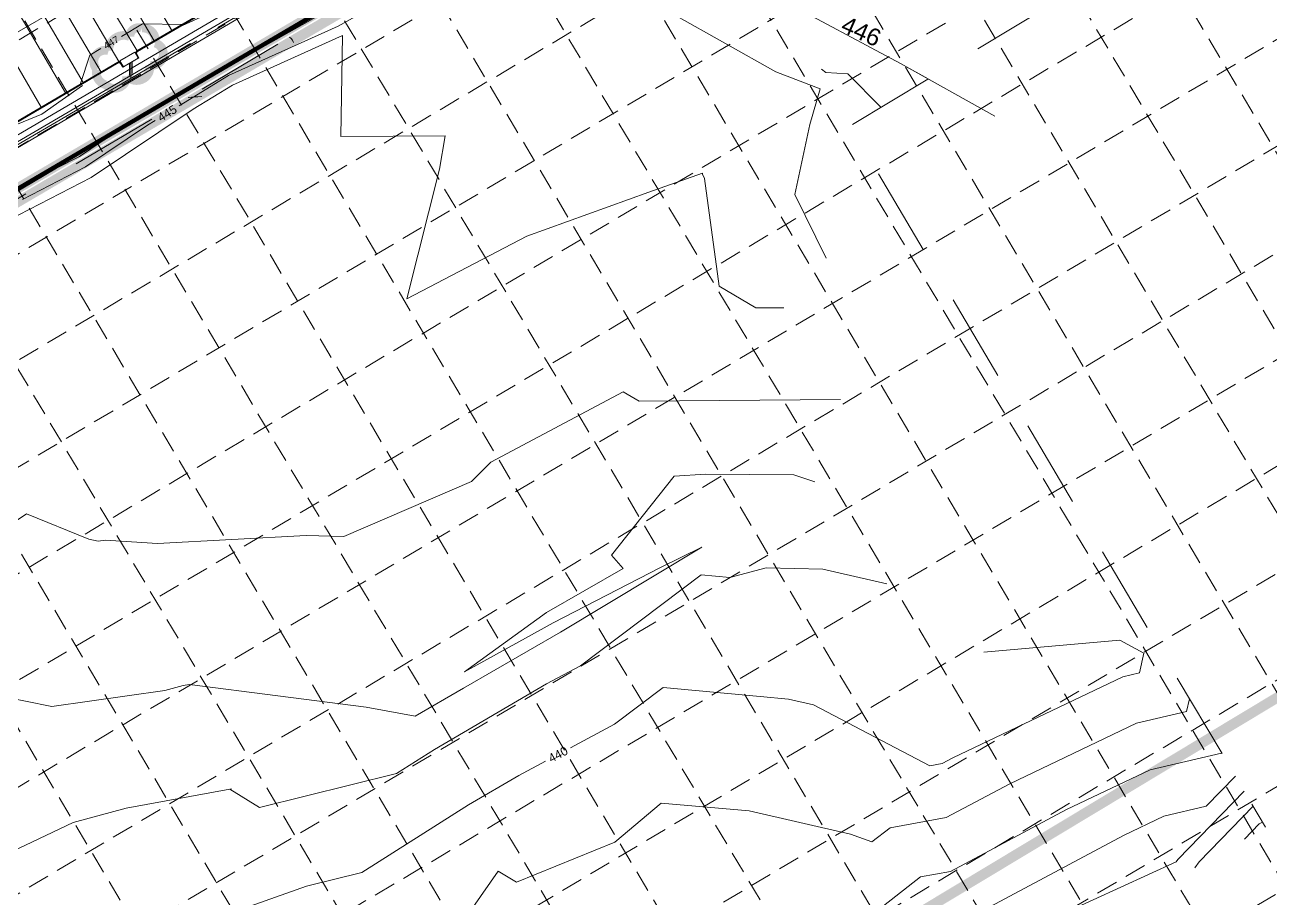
# Model space of a CAD drawing. Header units: inches. Extents: x 2527773 to 2531821, y 6906669 to 6910268.
# Drawn here: x 2530207 to 2530935, y 6908209 to 6908719 of the extents above; entities that cross this region are included whole.
import ezdxf
from ezdxf.enums import TextEntityAlignment as Align

# ---------------------------------------------------------------- set-up
doc = ezdxf.new("R2010")
doc.units = ezdxf.units.IN
doc.header["$MEASUREMENT"] = 0
for name, pattern in [('DASHED', [0.2286, 0.1524, -0.0762]), ('DGN Style 2', [85.538802, 51.323281, -34.215521]), ('DGN Style 4', [136.947622, 68.431042, -34.215521, 0.085539, -34.215521]), ('HIDDEN', [0.009525, 0.00635, -0.003175])]:
    doc.linetypes.add(name, pattern=pattern)
for name, color, linetype, lineweight in [('CE-GRADE-25128 - CE-GRAD-CONT-MINR-LABL-STD1', 40, 'Continuous', 30), ('CE-GRADE-25128 - CE-GRAD-CONT-MINR-LINE', 40, 'Continuous', 53), ('CE-PUTIL-25128 - CE-UTIL-STRM-INLT', 251, 'Continuous', 13), ('CE-PUTIL-25128 - CE-UTIL-STRM-RCP-CL3-48IN', 251, 'DGN Style 4', 13), ('CE-PUTIL-25128 - CE-UTIL-STRM-WALL', 251, 'Continuous', 13), ('CE-SITE-25128 - a-paving', 251, 'Continuous', 0), ('CE-SITE-25128 - a-stripes', 251, 'Continuous', 0), ('EC-SILTFENCE', 6, 'Continuous', 106), ('Level 13', 7, 'Continuous', 0), ('SV-topo-25128(old) - SV-TOPO-CONT-MAJR-LINE', 253, 'DGN Style 2', 0), ('SV-topo-25128(old) - SV-TOPO-CONT-MINR-LINE', 253, 'DGN Style 2', 0), ('SV-topo-25128(old) - SV-TOPO-CONT-MINR-TXT1', 253, 'DGN Style 2', 0)]:
    doc.layers.add(name, color=color, linetype=linetype, lineweight=lineweight)
for name, color, linetype in [('GRID', 254, 'HIDDEN'), ('LEGEND', 7, 'Continuous'), ('LIMITS OF DISTURBANCE', 1, 'HIDDEN'), ('SILT FENCE', 200, 'Continuous')]:
    doc.layers.add(name, color=color, linetype=linetype)
doc.layers.add('SF-SHTS-CLIP-BDRY', color=253, linetype='DGN Style 2', lineweight=13, plot=False)
doc.styles.get("Standard").update_dxf_attribs({"font": 'ARIAL.TTF'})

msp = doc.modelspace()

# ---------------------------------------------------------------- linework, layer by layer
at = {"color": 35, "lineweight": 0}
for p, q in [((2530412.11, 6908743.25), (2530337.19, 6908700.92)), ((2530631.97, 6908742.89), (2530718.8, 6908696.39)), ((2530417.57, 6908733.71), (2530390.33, 6908718.31)), ((2530645.91, 6908691.55), (2530586.47, 6908725.1)), ((2530390.33, 6908718.31), (2530326.31, 6908689.41)), ((2530328.72, 6908683.9), (2530392.94, 6908712.89)), ((2530392.94, 6908712.89), (2530391.99, 6908653.85)), ((2530337.19, 6908700.92), (2530323.9, 6908694.91)), ((2530323.9, 6908694.91), (2530252.57, 6908651.07)), ((2530671.78, 6908681.62), (2530645.91, 6908691.55)), ((2530718.8, 6908696.39), (2530773.79, 6908665.74)), ((2530326.31, 6908689.41), (2530297.61, 6908671.77)), ((2530305.65, 6908669.72), (2530328.72, 6908683.9)), ((2530665.79, 6908660.81), (2530671.78, 6908681.62)), ((2530246.24, 6908629.94), (2530305.65, 6908669.72)), ((2530283.55, 6908663.13), (2530279.11, 6908660.4)), ((2530656.94, 6908619.98), (2530665.79, 6908660.81)), ((2530279.11, 6908660.4), (2530242.79, 6908636.08)), ((2530391.99, 6908653.85), (2530452.94, 6908654.19)), ((2530452.94, 6908654.19), (2530449.53, 6908634.86)), ((2530252.57, 6908651.07), (2530239.35, 6908642.22)), ((2530239.35, 6908642.22), (2530226.03, 6908635.34)), ((2530226.03, 6908635.34), (2530152.77, 6908592.28)), ((2530242.79, 6908636.08), (2530206.19, 6908617.17)), ((2530449.53, 6908634.86), (2530430.53, 6908559.08)), ((2530571.74, 6908621.3), (2530603.18, 6908632.47)), ((2530603.18, 6908632.47), (2530603.07, 6908631.94)), ((2530603.07, 6908631.94), (2530604.36, 6908629.35)), ((2530186.35, 6908599), (2530246.24, 6908629.94)), ((2530604.36, 6908629.35), (2530612.78, 6908566.44)), ((2530500.48, 6908595.63), (2530571.74, 6908621.3)), ((2530675.39, 6908582.89), (2530656.94, 6908619.98)), ((2530430.53, 6908559.08), (2530500.48, 6908595.63)), ((2530612.78, 6908566.44), (2530634.25, 6908553.8)), ((2530634.25, 6908553.8), (2530650.68, 6908553.93)), ((2530479.47, 6908463.8), (2530556.78, 6908504.81)), ((2530556.78, 6908504.81), (2530566.07, 6908499.34)), ((2530566.07, 6908499.34), (2530683.75, 6908500.24)), ((2530468.21, 6908452.48), (2530479.47, 6908463.8)), ((2530393.79, 6908420.42), (2530468.21, 6908452.48)), ((2530586.53, 6908455.64), (2530549.95, 6908409.53)), ((2530605, 6908456.77), (2530586.53, 6908455.64)), ((2530656.52, 6908456.27), (2530605, 6908456.77)), ((2530668.77, 6908452.27), (2530656.52, 6908456.27)), ((2530091.11, 6908355.06), (2530208.36, 6908433.58)), ((2530208.36, 6908433.58), (2530244.75, 6908418.74)), ((2530284.85, 6908416.24), (2530371.72, 6908421)), ((2530371.72, 6908421), (2530393.79, 6908420.42)), ((2530244.75, 6908418.74), (2530250.34, 6908417.6)), ((2530250.34, 6908417.6), (2530254.52, 6908418.19)), ((2530254.52, 6908418.19), (2530284.85, 6908416.24)), ((2530602.79, 6908414.08), (2530520.14, 6908364.54)), ((2530578.53, 6908402.19), (2530602.79, 6908414.08)), ((2530549.95, 6908409.53), (2530556.71, 6908401.7)), ((2530556.71, 6908401.7), (2530512.11, 6908375.95)), ((2530516.01, 6908369.92), (2530578.53, 6908402.19)), ((2530619.11, 6908396.45), (2530640.3, 6908402.03)), ((2530640.3, 6908402.03), (2530673.34, 6908401.3)), ((2530673.34, 6908401.3), (2530710.75, 6908392.71)), ((2530531.83, 6908344.89), (2530602.31, 6908398.02)), ((2530602.31, 6908398.02), (2530619.11, 6908396.45)), ((2530512.11, 6908375.95), (2530464.14, 6908341.27)), ((2530501.52, 6908362.01), (2530516.01, 6908369.92)), ((2530520.14, 6908364.54), (2530463.61, 6908331.7)), ((2530464.14, 6908341.27), (2530501.52, 6908362.01)), ((2530767.42, 6908352.77), (2530846.72, 6908359.77)), ((2530846.72, 6908359.77), (2530860.83, 6908352.14)), ((2530860.83, 6908352.14), (2530858.17, 6908340.74)), ((2530512.12, 6908334.38), (2530531.83, 6908344.89)), ((2530303.51, 6908333.97), (2530299.81, 6908333.3)), ((2530406.68, 6908320.69), (2530303.51, 6908333.97)), ((2530446.59, 6908296.07), (2530512.12, 6908334.38)), ((2530848.49, 6908338.48), (2530749.21, 6908291.11)), ((2530858.17, 6908340.74), (2530848.49, 6908338.48)), ((2530223.3, 6908321.1), (2530192.31, 6908327.39)), ((2530289.17, 6908330.39), (2530223.3, 6908321.1)), ((2530299.81, 6908333.3), (2530289.17, 6908330.39)), ((2530463.61, 6908331.7), (2530435.43, 6908315.54)), ((2530580.21, 6908332.12), (2530551.77, 6908310.68)), ((2530636.84, 6908326.84), (2530580.21, 6908332.12)), ((2530653.27, 6908325.42), (2530636.84, 6908326.84)), ((2530435.43, 6908315.54), (2530406.68, 6908320.69)), ((2530668.01, 6908322.02), (2530653.27, 6908325.42)), ((2530735.82, 6908286.5), (2530668.01, 6908322.02)), ((2530885.69, 6908318.16), (2530887.42, 6908325.56)), ((2530856.47, 6908311.33), (2530885.69, 6908318.16)), ((2530551.77, 6908310.68), (2530526.08, 6908296.97)), ((2530782.47, 6908276.02), (2530856.47, 6908311.33)), ((2530424.44, 6908282.04), (2530446.59, 6908296.07)), ((2530749.21, 6908291.11), (2530743.01, 6908287.81)), ((2530864.45, 6908284.17), (2530906.18, 6908293.93)), ((2530511.52, 6908289.21), (2530495.82, 6908280.83)), ((2530743.01, 6908287.81), (2530735.82, 6908286.5)), ((2530815.73, 6908260.93), (2530864.45, 6908284.17)), ((2530344.44, 6908262.15), (2530424.44, 6908282.04)), ((2530495.82, 6908280.83), (2530466.51, 6908263.7)), ((2530745.43, 6908256.3), (2530782.47, 6908276.02)), ((2530897.21, 6908262.81), (2530914.23, 6908280.36)), ((2530266.58, 6908261.73), (2530327.23, 6908272.76)), ((2530327.23, 6908272.76), (2530328.07, 6908273.02)), ((2530327.23, 6908272.76), (2530344.44, 6908262.15)), ((2530919.41, 6908271.63), (2530880.73, 6908231.74)), ((2530235.73, 6908253.3), (2530266.58, 6908261.73)), ((2530466.51, 6908263.7), (2530404.18, 6908224.25)), ((2530551.85, 6908241.89), (2530579.01, 6908264.6)), ((2530579.01, 6908264.6), (2530630.31, 6908260.16)), ((2530747.84, 6908224.78), (2530815.73, 6908260.93)), ((2530872.44, 6908257.02), (2530897.21, 6908262.81)), ((2530924.58, 6908262.89), (2530893.05, 6908230.36)), ((2530630.31, 6908260.16), (2530689.45, 6908246.53)), ((2530712.66, 6908250.35), (2530745.43, 6908256.3)), ((2530848.99, 6908245.84), (2530872.44, 6908257.02)), ((2530930.12, 6908253.56), (2530928.21, 6908252.55)), ((2530186.73, 6908230.26), (2530235.73, 6908253.3)), ((2530689.45, 6908246.53), (2530702.07, 6908242.09)), ((2530702.07, 6908242.09), (2530712.66, 6908250.35)), ((2530928.21, 6908252.55), (2530919.55, 6908243.63)), ((2530494.49, 6908218.59), (2530551.85, 6908241.89)), ((2530750.26, 6908193.27), (2530848.99, 6908245.84)), ((2530880.73, 6908231.74), (2530879.68, 6908230.31)), ((2530469.09, 6908203.65), (2530483.89, 6908225.01)), ((2530483.89, 6908225.01), (2530494.49, 6908218.59)), ((2530730.4, 6908221.62), (2530747.84, 6908224.78)), ((2530879.68, 6908230.31), (2530779.17, 6908184.54)), ((2530893.05, 6908230.36), (2530890.5, 6908226.88)), ((2530404.18, 6908224.25), (2530371.99, 6908216.24)), ((2530666.82, 6908172.05), (2530730.4, 6908221.62)), ((2530371.99, 6908216.24), (2530323.67, 6908199.05))]:
    msp.add_line(p, q, dxfattribs=at)
at = {"layer": 'CE-GRADE-25128 - CE-GRAD-CONT-MINR-LINE', "color": 35, "linetype": 'Continuous', "lineweight": 0, "flags": 128}
for points in [[(2530519.8, 6908825.91), (2530322.94, 6908724.86), (2530085.86, 6908585.92)], [(2530299.53, 6908718.74), (2530320.98, 6908728.34), (2530339.37, 6908742.05)], [(2530229.51, 6908730.03), (2530200.4, 6908713.12), (2530197.01, 6908703.62), (2530185.02, 6908703.38), (2530098.01, 6908652.85), (2530093.11, 6908643.43), (2530084.83, 6908645.13), (2530054.75, 6908627.49)], [(2530299.34, 6908719.16), (2530276.17, 6908719.58), (2530263.91, 6908712.32)], [(2530251.78, 6908705.14), (2530245.34, 6908701.32), (2530240.05, 6908684.81)], [(2530195.6, 6908657.98), (2530217.38, 6908666.9), (2530241.03, 6908683.68)]]:
    msp.add_lwpolyline(points, dxfattribs=at)
at = {"layer": 'CE-PUTIL-25128 - CE-UTIL-STRM-INLT', "color": 5}
for p, q in [((2530263.01, 6908698), (2530271.64, 6908703.06)), ((2530265.03, 6908694.55), (2530263.01, 6908698)), ((2530273.66, 6908699.61), (2530265.03, 6908694.55)), ((2530271.64, 6908703.06), (2530273.66, 6908699.61))]:
    msp.add_line(p, q, dxfattribs=at)
at = {"layer": 'CE-PUTIL-25128 - CE-UTIL-STRM-RCP-CL3-48IN', "color": 5, "lineweight": 0}
msp.add_line((2530269.41, 6908687.84), (2530269.35, 6908697.08), dxfattribs=at)
at = {"layer": 'CE-PUTIL-25128 - CE-UTIL-STRM-RCP-CL3-48IN', "color": 5, "lineweight": 0, "flags": 128}
for points in [[(2529536.11, 6908257.98), (2530601.3, 6908882.4), (2530601.21, 6908896.21)], [(2529561.41, 6908214.83), (2529536.11, 6908257.98), (2530601.3, 6908882.4)]]:
    msp.add_lwpolyline(points, dxfattribs=at)
at = {"layer": 'CE-PUTIL-25128 - CE-UTIL-STRM-WALL', "color": 5, "lineweight": 0}
for p, q in [((2529960.32, 6908508.39), (2530369.93, 6908748.51)), ((2529961.84, 6908505.8), (2530371.45, 6908745.92)), ((2530270.14, 6908690.59), (2530270.09, 6908697.52)), ((2530268.64, 6908689.71), (2530268.6, 6908696.64))]:
    msp.add_line(p, q, dxfattribs=at)
at = {"layer": 'CE-SITE-25128 - a-paving', "lineweight": 0, "ltscale": 0.273403}
for p, q in [((2530365.26, 6908757.95), (2530272.92, 6908703.82)), ((2530365.49, 6908757.5), (2530273.18, 6908703.39)), ((2530261.72, 6908697.25), (2530169.37, 6908643.11)), ((2530272.39, 6908701.77), (2530273.66, 6908699.61)), ((2530272.82, 6908702.02), (2530274.09, 6908699.86)), ((2530261.96, 6908696.81), (2530169.63, 6908642.68)), ((2530263.33, 6908696.46), (2530264.6, 6908694.3)), ((2530263.76, 6908696.71), (2530265.03, 6908694.55))]:
    msp.add_line(p, q, dxfattribs=at)
at = {"layer": 'CE-SITE-25128 - a-paving', "color": 5, "lineweight": 0, "ltscale": 0.273403}
msp.add_line((2530264.6, 6908694.3), (2530274.09, 6908699.86), dxfattribs=at)
at = {"layer": 'CE-SITE-25128 - a-paving', "lineweight": 0, "ltscale": 0.273403}
for centre, radius, start, end in [((2530262.47, 6908695.95), 1.5, 30.38048, 120.38048), ((2530273.69, 6908702.53), 1.5, 120.3893, 210.38199), ((2530273.69, 6908702.53), 1, 120.39371, 210.38275), ((2530262.47, 6908695.95), 1, 30.38048, 120.38048)]:
    msp.add_arc(centre, radius, start, end, dxfattribs=at)
at = {"layer": 'CE-SITE-25128 - a-stripes', "lineweight": 0, "ltscale": 0.273403}
for p, q in [((2530293.34, 6908715.78), (2530265.52, 6908763.23)), ((2530282.99, 6908709.71), (2530255.17, 6908757.16)), ((2530273.07, 6908703.9), (2530244.82, 6908751.09)), ((2530262.28, 6908697.58), (2530234.47, 6908745.02)), ((2530251.93, 6908691.51), (2530224.11, 6908738.96)), ((2530231.23, 6908679.37), (2530203.41, 6908726.82)), ((2530241.58, 6908685.44), (2530213.76, 6908732.89)), ((2530216.99, 6908671.03), (2530189.18, 6908718.47))]:
    msp.add_line(p, q, dxfattribs=at)
at = {"layer": 'EC-SILTFENCE', "color": 30, "linetype": 'Continuous', "lineweight": 0}
for const_width in [6, 2]:
    msp.add_lwpolyline([(2530762.47, 6909098.18), (2530811.41, 6909008.47), (2530809.29, 6908979.21), (2529549.32, 6908239.86), (2529590.68, 6908166.33), (2528866.97, 6907756.14)], dxfattribs=dict(at, const_width=const_width))
at = {"layer": 'EC-SILTFENCE', "color": 30, "linetype": 'Continuous', "lineweight": 0, "flags": 128}
msp.add_lwpolyline([(2530607.69, 6908860.92), (2529770.34, 6908369.69)], dxfattribs=at)
msp.add_lwpolyline([(2530607.69, 6908860.92), (2529770.34, 6908369.69)], dxfattribs=at)
at = {"layer": 'GRID', "color": 252, "linetype": 'HIDDEN', "lineweight": 0, "ltscale": 2000}
for p, q in [((2530198.36, 6909890.23), (2531155.47, 6908278.51)), ((2530152.32, 6909862.88), (2531109.43, 6908251.17)), ((2530106.27, 6909835.54), (2531063.39, 6908223.82)), ((2530060.23, 6909808.2), (2531017.34, 6908196.48)), ((2530014.19, 6909780.86), (2530971.3, 6908169.14)), ((2529968.15, 6909753.51), (2530925.26, 6908141.8)), ((2529922.1, 6909726.17), (2530879.21, 6908114.45)), ((2529876.06, 6909698.83), (2530833.17, 6908087.11)), ((2529830.02, 6909671.49), (2530787.13, 6908059.77)), ((2529783.97, 6909644.14), (2530741.08, 6908032.42)), ((2529737.93, 6909616.8), (2530695.04, 6908005.08)), ((2529691.89, 6909589.46), (2530649, 6907977.74)), ((2529645.84, 6909562.12), (2530602.95, 6907950.4)), ((2529599.8, 6909534.77), (2530556.91, 6907923.05)), ((2529553.76, 6909507.43), (2530510.87, 6907895.71)), ((2529507.71, 6909480.09), (2530464.82, 6907868.37)), ((2528369.66, 6907620.93), (2531224.35, 6909316.17)), ((2528397, 6907574.89), (2531251.69, 6909270.13)), ((2528424.35, 6907528.85), (2531279.03, 6909224.09)), ((2528451.69, 6907482.8), (2531306.37, 6909178.04)), ((2528479.03, 6907436.76), (2531333.72, 6909132)), ((2528506.37, 6907390.72), (2531361.06, 6909085.96)), ((2528533.72, 6907344.67), (2531388.4, 6909039.91)), ((2528561.06, 6907298.63), (2531415.74, 6908993.87)), ((2528588.4, 6907252.59), (2531443.09, 6908947.83)), ((2528615.74, 6907206.54), (2531470.43, 6908901.78)), ((2528643.09, 6907160.5), (2531497.77, 6908855.74)), ((2528670.43, 6907114.46), (2531525.11, 6908809.7)), ((2528698.92, 6907068.82), (2531553.61, 6908764.06)), ((2528726.27, 6907022.78), (2531580.95, 6908718.02)), ((2528753.61, 6906976.74), (2531608.3, 6908671.98)), ((2528780.95, 6906930.69), (2531635.64, 6908625.93))]:
    msp.add_line(p, q, dxfattribs=at)
at = {"layer": 'LEGEND', "color": 170, "ltscale": 100, "const_width": 5.08}
msp.add_lwpolyline([(2530256.39, 6908703.89, 0.520567), (2530256.39, 6908703.89, 0.765195), (2530249.46, 6908693.05, 0.417879), (2530254.71, 6908684.07, 0.6649), (2530267.02, 6908689.05, 0.744833), (2530280.38, 6908695.54, 0.975642), (2530283.45, 6908708.44, 0.520567), (2530275.61, 6908717.13, 0.520567), (2530268.77, 6908712.17, 0.540264), (2530256.39, 6908703.89)], format="xyb", close=True, dxfattribs=at)
at = {"layer": 'Level 13', "color": 7, "linetype": 'Continuous', "lineweight": 0}
msp.add_line((2529557.68, 6908243.95), (2530814.09, 6908980.52), dxfattribs=at)
at = {"layer": 'LIMITS OF DISTURBANCE', "linetype": 'DASHED', "lineweight": 0, "ltscale": 200, "const_width": 6}
msp.add_lwpolyline([(2528332.36, 6908651.37), (2528888.03, 6907674.77), (2529627.31, 6908111.38), (2529767.82, 6907853.31), (2529803.13, 6907790.91), (2529843.97, 6907738.74), (2529892.79, 6907769.68), (2529843.96, 6907815.74), (2529662.39, 6908147.63), (2529567.23, 6908242.62), (2530796.16, 6908963.31), (2530836.37, 6908955.22), (2530841.61, 6908987.33), (2530829.91, 6909020.6), (2530361.77, 6909809.42, 0.353669), (2530319.01, 6909816.02), (2528338.87, 6908654.84)], format="xyb", close=True, dxfattribs=at)
at = {"layer": 'SF-SHTS-CLIP-BDRY', "lineweight": 0, "flags": 128}
msp.add_lwpolyline([(2528877.39, 6907592.68), (2529892.66, 6908192.57), (2529812.9, 6908385.43), (2530714.96, 6908921.67), (2530928.98, 6908804.47), (2530689.19, 6908660.03), (2530931.84, 6908250.71)], dxfattribs=at)
at = {"layer": 'SILT FENCE', "linetype": 'Continuous', "lineweight": 0, "const_width": 6}
msp.add_lwpolyline([(2529882.22, 6907768.58), (2529908.15, 6907776.99), (2530566.24, 6908154.51), (2530589.62, 6908116.25), (2530949.89, 6908333.06)], dxfattribs=at)
at = {"layer": 'SV-topo-25128(old) - SV-TOPO-CONT-MAJR-LINE', "color": 35, "lineweight": 0}
for p, q in [((2530675.03, 6908691.16), (2530672.52, 6908693.09)), ((2530687.93, 6908690.4), (2530675.03, 6908691.16)), ((2530707.31, 6908670.94), (2530687.93, 6908690.4)), ((2530302.87, 6908676.7), (2530304.74, 6908676.81)), ((2530304.74, 6908676.81), (2530306.87, 6908676.98)), ((2530306.87, 6908676.98), (2530308.52, 6908677.11)), ((2530308.52, 6908677.11), (2530310.72, 6908677.21))]:
    msp.add_line(p, q, dxfattribs=at)
at = {"layer": 'SV-topo-25128(old) - SV-TOPO-CONT-MINR-LINE', "color": 35, "lineweight": 0}
for p, q in [((2530362.91, 6908711.05), (2530361.98, 6908711.84)), ((2530363.71, 6908710.01), (2530362.91, 6908711.05)), ((2530364.35, 6908708.79), (2530363.71, 6908710.01))]:
    msp.add_line(p, q, dxfattribs=at)
at = {"layer": 'SV-topo-25128(old) - SV-TOPO-CONT-MINR-LINE', "color": 35, "lineweight": 0, "flags": 128}
msp.add_lwpolyline([(2530718.8, 6908696.39), (2530734.87, 6908687.55)], dxfattribs=at)

# ---------------------------------------------------------------- texts
at = {"color": 35, "lineweight": 0}
for s, rotation, p in [('445', 31.57279, (2530290.58, 6908667.45)), ('440', 28.07683, (2530518.8, 6908293.09))]:
    msp.add_text(s, height=5, rotation=rotation, dxfattribs=at).set_placement(p, align=Align.MIDDLE_CENTER)
at = {"layer": 'CE-GRADE-25128 - CE-GRAD-CONT-MINR-LABL-STD1', "color": 35, "linetype": 'Continuous', "lineweight": 0}
msp.add_text('447', height=4, rotation=30.62585, dxfattribs=at).set_placement((2530257.85, 6908708.73), align=Align.MIDDLE_CENTER)
at = {"layer": 'SV-topo-25128(old) - SV-TOPO-CONT-MINR-TXT1', "color": 35, "lineweight": 0}
msp.add_text('446', height=10, rotation=336.04153, dxfattribs=at).set_placement((2530695.84, 6908715.27), align=Align.MIDDLE_CENTER)

doc.saveas('drawing.dxf')
